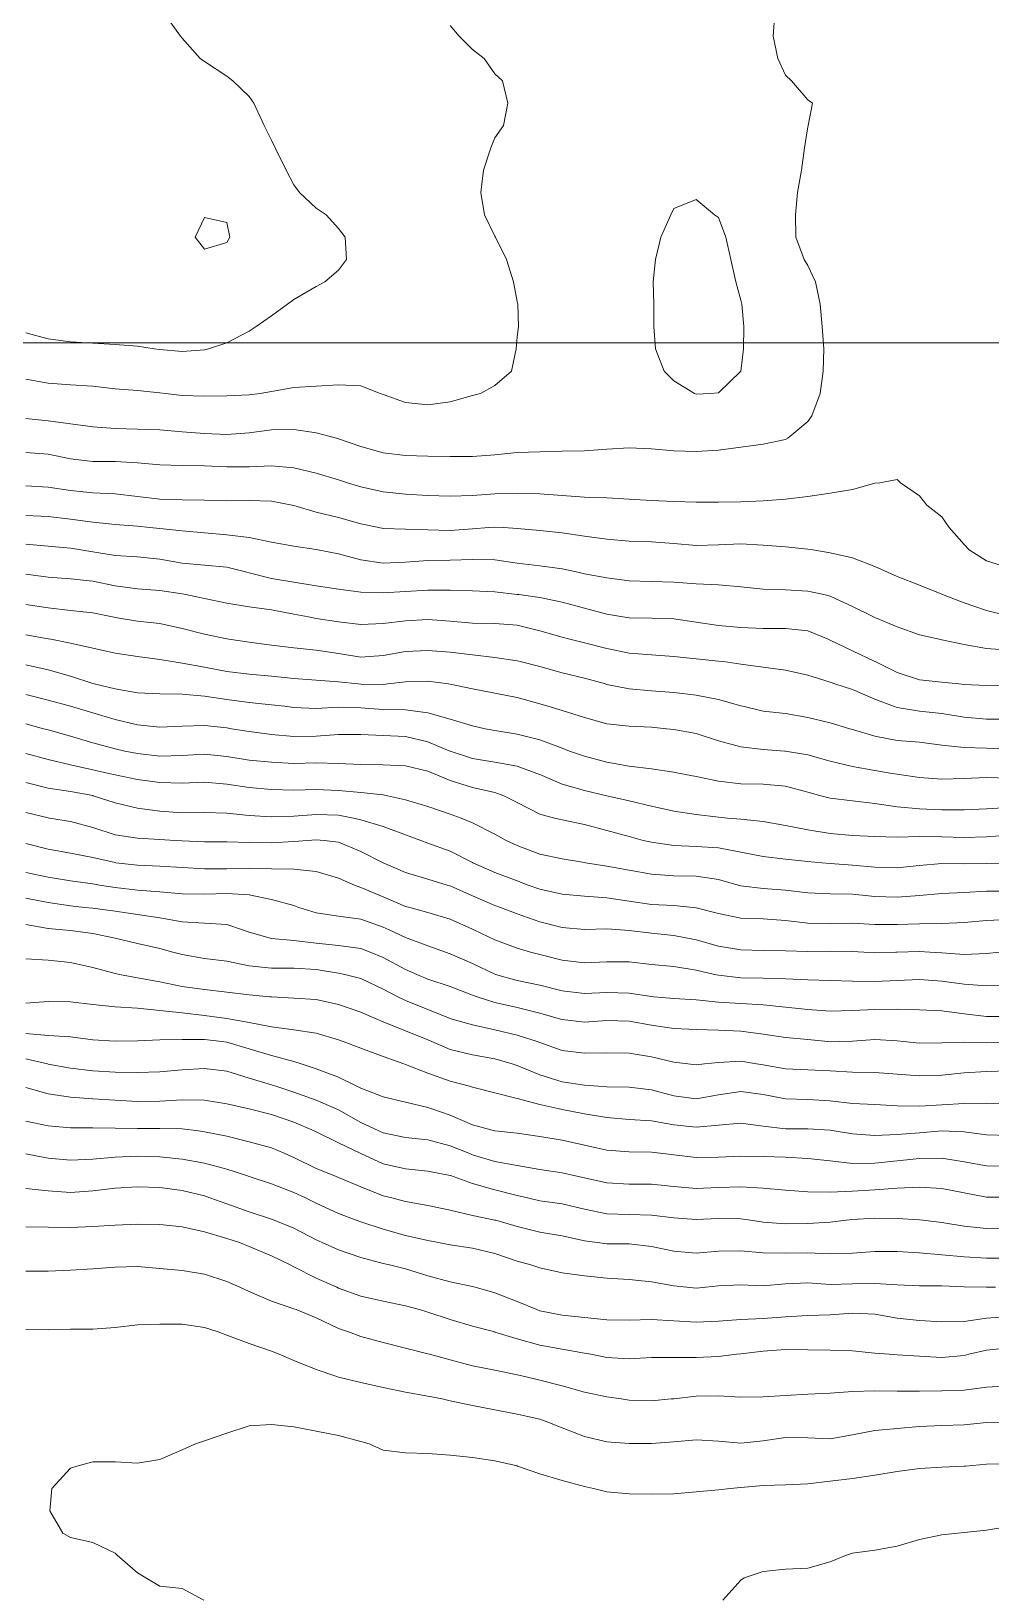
# Model space of a CAD drawing. Header units: centimetres. Extents: x 0 to 642158, y -847 to 649707.
# Drawn here: x 617014.37 to 617035.85, y 620159.41 to 620194.36 of the extents above; entities that cross this region are included whole.
import ezdxf

# ---------------------------------------------------------------- set-up
doc = ezdxf.new("R2010")
doc.units = ezdxf.units.CM
doc.header["$MEASUREMENT"] = 0
doc.layers.add('MEV_grille', color=254, linetype='Continuous', lineweight=9)
doc.layers.add('WAL_topographie 0.5', color=253, linetype='Continuous', lineweight=20)

# ---------------------------------------------------------------- blocks, each defined once
blk = doc.blocks.new('*U114')
at = {"layer": 'MEV_grille', "transparency": 33554687}
blk.add_lwpolyline([(-1338.461, 0), (1338.461, 0)], dxfattribs=at)
blk = doc.blocks.new('*U115')
at = {"layer": 'MEV_grille', "color": 0, "linetype": 'ByBlock', "lineweight": -2, "transparency": 16777216}
blk.add_blockref('*U114', (0, -2200), dxfattribs=at)

msp = doc.modelspace()

# ---------------------------------------------------------------- linework, layer by layer
at = {"layer": 'WAL_topographie 0.5'}
for points in [[(617017.348, 620194.75), (617017.715, 620194.25), (617017.75, 620194.205), (617018.15, 620193.75), (617018.25, 620193.681), (617018.75, 620193.352), (617018.886, 620193.25), (617019.25, 620192.898), (617019.355, 620192.75), (617019.581, 620192.25), (617019.75, 620191.919), (617019.831, 620191.75), (617020.078, 620191.25), (617020.25, 620190.919), (617020.376, 620190.75), (617020.75, 620190.395), (617020.972, 620190.25), (617021.25, 620189.946), (617021.394, 620189.75), (617021.43, 620189.25), (617021.25, 620189.013), (617020.942, 620188.75), (617020.75, 620188.643), (617020.25, 620188.354), (617020.11, 620188.25), (617019.75, 620187.989), (617019.409, 620187.75), (617019.25, 620187.646), (617018.75, 620187.383), (617018.338, 620187.25)], [(617031.012, 620194.75), (617030.973, 620194.25), (617031.08, 620193.75), (617031.25, 620193.377), (617031.383, 620193.25), (617031.75, 620192.819), (617031.856, 620192.75), (617031.761, 620192.25), (617031.75, 620192.221), (617031.675, 620191.75), (617031.609, 620191.25), (617031.522, 620190.75), (617031.476, 620190.25), (617031.479, 620189.75), (617031.669, 620189.25), (617031.75, 620189.114), (617031.92, 620188.75), (617032.027, 620188.25), (617032.073, 620187.75), (617032.112, 620187.25), (617032.096, 620186.75), (617032.024, 620186.25), (617031.843, 620185.75), (617031.75, 620185.621), (617031.305, 620185.25)], [(617023.75, 620194.485), (617023.947, 620194.25), (617024.25, 620193.947), (617024.511, 620193.75), (617024.75, 620193.403), (617024.917, 620193.25), (617025.041, 620192.75), (617024.939, 620192.25), (617024.75, 620191.972), (617024.659, 620191.75), (617024.491, 620191.25), (617024.435, 620190.75), (617024.513, 620190.25), (617024.75, 620189.768), (617024.759, 620189.75), (617025.009, 620189.25), (617025.167, 620188.75), (617025.25, 620188.306), (617025.261, 620188.25), (617025.273, 620187.75), (617025.25, 620187.519), (617025.222, 620187.25), (617025.121, 620186.75), (617024.75, 620186.431), (617024.425, 620186.25)], [(617029.562, 620186.25), (617029.25, 620186.239), (617029.213, 620186.25), (617028.75, 620186.534), (617028.538, 620186.75), (617028.341, 620187.25), (617028.308, 620187.75), (617028.307, 620188.25), (617028.291, 620188.75), (617028.34, 620189.25), (617028.465, 620189.75), (617028.682, 620190.25), (617028.75, 620190.393), (617029.25, 620190.588), (617029.663, 620190.25), (617029.75, 620190.192), (617029.914, 620189.75), (617030.027, 620189.25), (617030.137, 620188.75), (617030.25, 620188.336), (617030.274, 620188.25), (617030.322, 620187.75), (617030.308, 620187.25), (617030.25, 620186.75), (617030.25, 620186.75), (617029.75, 620186.262), (617029.562, 620186.25)], [(617018.816, 620189.75), (617018.75, 620189.627), (617018.25, 620189.48), (617018.042, 620189.75), (617018.25, 620190.185), (617018.75, 620190.076), (617018.816, 620189.75)], [(617018.338, 620187.25), (617018.25, 620187.229), (617017.75, 620187.188), (617017.25, 620187.233), (617017.12, 620187.25), (617016.75, 620187.308), (617016.25, 620187.349), (617015.75, 620187.377), (617015.25, 620187.403), (617014.75, 620187.474), (617014.25, 620187.606)], [(617024.425, 620186.25), (617024.25, 620186.204), (617023.75, 620186.062), (617023.25, 620185.994), (617022.75, 620186.047), (617022.25, 620186.226), (617022.182, 620186.25), (617021.75, 620186.423), (617021.25, 620186.446), (617020.75, 620186.411), (617020.25, 620186.383), (617019.75, 620186.296), (617019.496, 620186.25), (617019.25, 620186.218), (617018.75, 620186.2), (617018.25, 620186.188), (617017.75, 620186.202), (617017.373, 620186.25), (617017.25, 620186.267), (617016.75, 620186.318), (617016.25, 620186.354), (617015.75, 620186.412), (617015.25, 620186.447), (617014.75, 620186.482), (617014.25, 620186.574)], [(617031.305, 620185.25), (617031.25, 620185.222), (617030.75, 620185.115), (617030.25, 620185.046), (617029.75, 620184.979), (617029.25, 620184.952), (617028.75, 620184.965), (617028.25, 620185.012), (617027.75, 620185.037), (617027.25, 620185.003), (617026.75, 620184.971), (617026.25, 620184.959), (617025.75, 620184.947), (617025.25, 620184.927), (617024.75, 620184.879), (617024.25, 620184.842), (617023.75, 620184.838), (617023.25, 620184.845), (617022.75, 620184.865), (617022.25, 620184.923), (617021.75, 620185.061), (617021.25, 620185.236), (617021.202, 620185.25), (617020.75, 620185.372), (617020.25, 620185.447), (617019.75, 620185.438), (617019.25, 620185.372), (617018.75, 620185.336), (617018.25, 620185.357), (617017.75, 620185.396), (617017.25, 620185.435), (617016.75, 620185.453), (617016.25, 620185.467), (617015.75, 620185.501), (617015.25, 620185.573), (617014.75, 620185.641), (617014.25, 620185.691)], [(617036.25, 620182.349), (617035.75, 620182.504), (617035.363, 620182.75), (617035.25, 620182.873), (617034.916, 620183.25), (617034.75, 620183.494), (617034.411, 620183.75), (617034.25, 620183.957), (617033.823, 620184.25), (617033.75, 620184.325), (617033.361, 620184.25), (617033.25, 620184.241), (617032.75, 620184.101), (617032.25, 620184.017), (617031.75, 620183.946), (617031.25, 620183.885), (617030.75, 620183.846), (617030.25, 620183.829), (617029.75, 620183.821), (617029.25, 620183.82), (617028.75, 620183.835), (617028.25, 620183.859), (617027.75, 620183.889), (617027.25, 620183.917), (617026.75, 620183.934), (617026.25, 620183.968), (617025.75, 620184.003), (617025.25, 620184.013), (617024.75, 620184.002), (617024.25, 620183.968), (617023.75, 620183.952), (617023.25, 620183.971), (617022.75, 620183.995), (617022.25, 620184.048), (617021.75, 620184.161), (617021.449, 620184.25), (617021.25, 620184.315), (617020.75, 620184.468), (617020.25, 620184.588), (617019.75, 620184.634), (617019.25, 620184.612), (617018.75, 620184.61), (617018.25, 620184.634), (617017.75, 620184.64), (617017.25, 620184.654), (617016.75, 620184.698), (617016.25, 620184.729), (617015.75, 620184.726), (617015.557, 620184.75), (617015.25, 620184.791), (617014.75, 620184.89), (617014.25, 620184.932)], [(617036.25, 620181.264), (617035.75, 620181.392), (617035.25, 620181.567), (617034.766, 620181.75), (617034.75, 620181.758), (617034.25, 620181.96), (617033.75, 620182.152), (617033.531, 620182.25), (617033.25, 620182.382), (617032.75, 620182.57), (617032.25, 620182.688), (617031.863, 620182.75), (617031.75, 620182.77), (617031.25, 620182.821), (617030.75, 620182.86), (617030.25, 620182.883), (617029.75, 620182.866), (617029.25, 620182.85), (617028.75, 620182.891), (617028.25, 620182.933), (617027.75, 620182.949), (617027.25, 620182.988), (617026.75, 620183.056), (617026.25, 620183.133), (617025.75, 620183.183), (617025.25, 620183.23), (617024.947, 620183.25), (617024.75, 620183.262), (617024.615, 620183.25), (617024.25, 620183.22), (617023.75, 620183.182), (617023.25, 620183.199), (617022.75, 620183.211), (617022.25, 620183.229), (617022.148, 620183.25), (617021.75, 620183.335), (617021.25, 620183.475), (617020.75, 620183.598), (617020.25, 620183.741), (617020.21, 620183.75), (617019.75, 620183.841), (617019.25, 620183.854), (617018.75, 620183.848), (617018.25, 620183.865), (617017.75, 620183.872), (617017.25, 620183.889), (617016.75, 620183.948), (617016.25, 620184.008), (617015.75, 620184.024), (617015.25, 620184.076), (617014.75, 620184.153), (617014.25, 620184.183)], [(617036.25, 620180.509), (617035.75, 620180.541), (617035.25, 620180.63), (617034.75, 620180.736), (617034.687, 620180.75), (617034.25, 620180.852), (617033.75, 620181.031), (617033.25, 620181.236), (617033.22, 620181.25), (617032.75, 620181.487), (617032.25, 620181.716), (617032.107, 620181.75), (617031.75, 620181.826), (617031.25, 620181.855), (617030.75, 620181.87), (617030.25, 620181.921), (617029.75, 620181.965), (617029.25, 620181.988), (617028.75, 620182.025), (617028.25, 620182.041), (617027.75, 620182.06), (617027.25, 620182.126), (617026.75, 620182.218), (617026.601, 620182.25), (617026.25, 620182.328), (617025.75, 620182.393), (617025.25, 620182.451), (617024.75, 620182.526), (617024.25, 620182.537), (617023.75, 620182.518), (617023.25, 620182.513), (617022.75, 620182.477), (617022.25, 620182.452), (617021.75, 620182.529), (617021.25, 620182.663), (617020.788, 620182.75), (617020.75, 620182.757), (617020.25, 620182.831), (617019.75, 620182.927), (617019.25, 620183.027), (617018.75, 620183.09), (617018.25, 620183.131), (617017.75, 620183.174), (617017.25, 620183.227), (617017.029, 620183.25), (617016.75, 620183.278), (617016.25, 620183.32), (617015.75, 620183.372), (617015.25, 620183.44), (617014.75, 620183.499), (617014.25, 620183.52)], [(617036.25, 620179.725), (617035.75, 620179.714), (617035.25, 620179.739), (617035.128, 620179.75), (617034.75, 620179.791), (617034.25, 620179.846), (617033.75, 620180.008), (617033.261, 620180.25), (617033.25, 620180.256), (617032.75, 620180.494), (617032.25, 620180.733), (617032.209, 620180.75), (617031.75, 620180.936), (617031.25, 620180.993), (617030.75, 620180.989), (617030.25, 620181.012), (617029.75, 620181.062), (617029.25, 620181.13), (617028.75, 620181.208), (617028.25, 620181.226), (617027.75, 620181.227), (617027.611, 620181.25), (617027.25, 620181.31), (617026.75, 620181.447), (617026.25, 620181.58), (617025.75, 620181.684), (617025.282, 620181.75), (617025.25, 620181.754), (617024.75, 620181.809), (617024.25, 620181.836), (617023.75, 620181.851), (617023.25, 620181.849), (617022.75, 620181.818), (617022.25, 620181.793), (617021.75, 620181.806), (617021.25, 620181.87), (617020.75, 620181.946), (617020.25, 620182.025), (617019.75, 620182.114), (617019.25, 620182.237), (617019.199, 620182.25), (617018.75, 620182.363), (617018.25, 620182.407), (617017.75, 620182.45), (617017.25, 620182.544), (617016.75, 620182.597), (617016.25, 620182.627), (617015.75, 620182.709), (617015.481, 620182.75), (617015.25, 620182.786), (617014.75, 620182.834), (617014.25, 620182.876)], [(617036.25, 620178.965), (617035.75, 620178.962), (617035.25, 620179.005), (617034.75, 620179.086), (617034.25, 620179.139), (617033.75, 620179.223), (617033.67, 620179.25), (617033.25, 620179.412), (617032.75, 620179.624), (617032.357, 620179.75), (617032.25, 620179.787), (617031.75, 620179.944), (617031.25, 620180.061), (617030.75, 620180.125), (617030.25, 620180.196), (617029.861, 620180.25), (617029.75, 620180.264), (617029.25, 620180.316), (617028.75, 620180.368), (617028.25, 620180.403), (617027.75, 620180.443), (617027.25, 620180.543), (617026.75, 620180.673), (617026.427, 620180.75), (617026.25, 620180.795), (617025.75, 620180.941), (617025.25, 620181.066), (617024.75, 620181.105), (617024.25, 620181.114), (617023.75, 620181.158), (617023.25, 620181.19), (617022.75, 620181.164), (617022.25, 620181.102), (617021.75, 620181.078), (617021.25, 620181.14), (617020.75, 620181.219), (617020.578, 620181.25), (617020.25, 620181.309), (617019.75, 620181.406), (617019.25, 620181.474), (617018.75, 620181.556), (617018.25, 620181.663), (617017.831, 620181.75), (617017.75, 620181.764), (617017.25, 620181.841), (617016.75, 620181.878), (617016.25, 620181.945), (617015.75, 620182.05), (617015.25, 620182.106), (617014.75, 620182.137), (617014.25, 620182.211)], [(617036.25, 620178.294), (617035.75, 620178.315), (617035.25, 620178.328), (617034.75, 620178.381), (617034.25, 620178.445), (617033.75, 620178.488), (617033.25, 620178.581), (617032.75, 620178.734), (617032.692, 620178.75), (617032.25, 620178.881), (617031.75, 620179.001), (617031.25, 620179.088), (617030.75, 620179.144), (617030.295, 620179.25), (617030.25, 620179.261), (617029.75, 620179.406), (617029.25, 620179.5), (617028.75, 620179.563), (617028.25, 620179.6), (617027.75, 620179.638), (617027.25, 620179.742), (617027.223, 620179.75), (617026.75, 620179.881), (617026.25, 620180.002), (617025.75, 620180.14), (617025.311, 620180.25), (617025.25, 620180.265), (617024.75, 620180.344), (617024.25, 620180.403), (617023.75, 620180.459), (617023.25, 620180.5), (617022.75, 620180.477), (617022.25, 620180.385), (617021.75, 620180.351), (617021.25, 620180.429), (617020.75, 620180.507), (617020.25, 620180.558), (617019.75, 620180.622), (617019.25, 620180.683), (617018.796, 620180.75), (617018.75, 620180.757), (617018.25, 620180.863), (617017.75, 620180.995), (617017.25, 620181.102), (617016.75, 620181.154), (617016.25, 620181.237), (617016.192, 620181.25), (617015.75, 620181.342), (617015.25, 620181.397), (617014.75, 620181.451), (617014.25, 620181.528)], [(617036.25, 620177.645), (617035.75, 620177.659), (617035.25, 620177.634), (617034.75, 620177.622), (617034.25, 620177.661), (617033.75, 620177.731), (617033.636, 620177.75), (617033.25, 620177.813), (617032.75, 620177.905), (617032.25, 620178.025), (617031.75, 620178.164), (617031.25, 620178.249), (617031.237, 620178.25), (617030.75, 620178.287), (617030.25, 620178.345), (617029.75, 620178.48), (617029.25, 620178.639), (617028.75, 620178.734), (617028.587, 620178.75), (617028.25, 620178.78), (617027.75, 620178.807), (617027.25, 620178.861), (617026.75, 620178.999), (617026.25, 620179.155), (617025.933, 620179.25), (617025.75, 620179.305), (617025.25, 620179.449), (617024.75, 620179.545), (617024.25, 620179.639), (617023.75, 620179.744), (617023.713, 620179.75), (617023.25, 620179.814), (617022.75, 620179.8), (617022.351, 620179.75), (617022.25, 620179.739), (617021.75, 620179.744), (617021.686, 620179.75), (617021.25, 620179.796), (617020.75, 620179.838), (617020.25, 620179.875), (617019.75, 620179.922), (617019.25, 620179.966), (617018.75, 620180.032), (617018.25, 620180.126), (617017.75, 620180.217), (617017.529, 620180.25), (617017.25, 620180.299), (617016.75, 620180.365), (617016.25, 620180.44), (617015.75, 620180.55), (617015.25, 620180.661), (617014.811, 620180.75), (617014.75, 620180.761), (617014.25, 620180.852)], [(617036.25, 620176.988), (617035.75, 620176.959), (617035.25, 620176.932), (617034.75, 620176.937), (617034.25, 620176.958), (617033.75, 620177), (617033.25, 620177.072), (617032.75, 620177.134), (617032.25, 620177.198), (617032.042, 620177.25), (617031.75, 620177.327), (617031.25, 620177.46), (617030.75, 620177.51), (617030.25, 620177.519), (617029.75, 620177.574), (617029.25, 620177.681), (617028.894, 620177.75), (617028.75, 620177.78), (617028.25, 620177.851), (617027.75, 620177.911), (617027.25, 620178.003), (617026.75, 620178.134), (617026.418, 620178.25), (617026.25, 620178.311), (617025.75, 620178.502), (617025.25, 620178.63), (617024.75, 620178.708), (617024.529, 620178.75), (617024.25, 620178.811), (617023.75, 620178.959), (617023.25, 620179.108), (617022.75, 620179.17), (617022.25, 620179.178), (617021.75, 620179.217), (617021.25, 620179.233), (617020.75, 620179.204), (617020.25, 620179.225), (617020.039, 620179.25), (617019.75, 620179.283), (617019.25, 620179.333), (617018.75, 620179.401), (617018.25, 620179.477), (617017.75, 620179.524), (617017.25, 620179.529), (617016.75, 620179.555), (617016.25, 620179.64), (617015.78, 620179.75), (617015.75, 620179.758), (617015.25, 620179.924), (617014.75, 620180.07), (617014.25, 620180.176)], [(617036.25, 620176.364), (617035.75, 620176.327), (617035.25, 620176.312), (617034.75, 620176.33), (617034.25, 620176.335), (617033.75, 620176.323), (617033.25, 620176.334), (617032.75, 620176.359), (617032.25, 620176.404), (617031.75, 620176.486), (617031.25, 620176.586), (617030.75, 620176.671), (617030.25, 620176.722), (617029.952, 620176.75), (617029.75, 620176.77), (617029.25, 620176.827), (617028.75, 620176.902), (617028.25, 620177.014), (617027.75, 620177.133), (617027.25, 620177.25), (617027.25, 620177.25), (617026.75, 620177.368), (617026.25, 620177.505), (617025.75, 620177.723), (617025.69, 620177.75), (617025.25, 620177.913), (617024.75, 620178.003), (617024.25, 620178.083), (617023.75, 620178.245), (617023.739, 620178.25), (617023.25, 620178.457), (617022.75, 620178.575), (617022.25, 620178.6), (617021.75, 620178.618), (617021.25, 620178.621), (617020.75, 620178.583), (617020.25, 620178.572), (617019.75, 620178.618), (617019.25, 620178.684), (617018.856, 620178.75), (617018.75, 620178.768), (617018.25, 620178.819), (617017.75, 620178.803), (617017.25, 620178.78), (617016.75, 620178.834), (617016.25, 620178.954), (617015.75, 620179.101), (617015.25, 620179.25), (617015.25, 620179.25), (617014.75, 620179.389), (617014.25, 620179.512)], [(617036.25, 620175.737), (617035.75, 620175.73), (617035.25, 620175.728), (617034.75, 620175.731), (617034.25, 620175.686), (617033.75, 620175.635), (617033.25, 620175.65), (617032.75, 620175.694), (617032.25, 620175.733), (617032.068, 620175.75), (617031.75, 620175.78), (617031.25, 620175.828), (617030.75, 620175.89), (617030.25, 620175.987), (617029.75, 620176.082), (617029.25, 620176.115), (617028.75, 620176.133), (617028.25, 620176.208), (617028.067, 620176.25), (617027.75, 620176.334), (617027.25, 620176.47), (617026.75, 620176.603), (617026.25, 620176.707), (617026.083, 620176.75), (617025.75, 620176.84), (617025.25, 620177.099), (617024.945, 620177.25), (617024.75, 620177.321), (617024.25, 620177.436), (617023.75, 620177.593), (617023.371, 620177.75), (617023.25, 620177.799), (617022.75, 620177.916), (617022.25, 620177.944), (617021.75, 620177.945), (617021.25, 620177.972), (617020.75, 620177.983), (617020.25, 620177.969), (617019.75, 620177.997), (617019.25, 620178.048), (617018.75, 620178.131), (617018.25, 620178.181), (617017.75, 620178.146), (617017.25, 620178.135), (617016.75, 620178.195), (617016.465, 620178.25), (617016.25, 620178.297), (617015.75, 620178.435), (617015.25, 620178.583), (617014.75, 620178.721), (617014.647, 620178.75), (617014.25, 620178.86)], [(617036.25, 620175.116), (617035.75, 620175.112), (617035.25, 620175.087), (617034.75, 620175.061), (617034.25, 620175.018), (617033.75, 620174.98), (617033.25, 620174.996), (617032.75, 620175.046), (617032.25, 620175.057), (617031.75, 620175.074), (617031.25, 620175.135), (617030.75, 620175.174), (617030.25, 620175.235), (617030.195, 620175.25), (617029.75, 620175.376), (617029.25, 620175.452), (617028.75, 620175.458), (617028.25, 620175.494), (617027.75, 620175.58), (617027.25, 620175.671), (617026.777, 620175.75), (617026.75, 620175.755), (617026.25, 620175.835), (617025.75, 620175.943), (617025.25, 620176.139), (617025, 620176.25), (617024.75, 620176.386), (617024.25, 620176.644), (617023.993, 620176.75), (617023.75, 620176.835), (617023.25, 620177.005), (617022.75, 620177.157), (617022.347, 620177.25), (617022.25, 620177.269), (617021.75, 620177.319), (617021.25, 620177.366), (617020.75, 620177.388), (617020.25, 620177.371), (617019.75, 620177.391), (617019.25, 620177.433), (617018.75, 620177.508), (617018.25, 620177.552), (617017.75, 620177.53), (617017.25, 620177.546), (617016.75, 620177.613), (617016.25, 620177.716), (617016.106, 620177.75), (617015.75, 620177.831), (617015.25, 620177.944), (617014.75, 620178.06), (617014.25, 620178.193)], [(617036.25, 620174.479), (617035.75, 620174.458), (617035.25, 620174.413), (617034.75, 620174.391), (617034.25, 620174.386), (617033.75, 620174.367), (617033.25, 620174.369), (617032.75, 620174.398), (617032.25, 620174.393), (617031.75, 620174.396), (617031.25, 620174.456), (617030.75, 620174.493), (617030.25, 620174.511), (617029.75, 620174.614), (617029.25, 620174.744), (617029.187, 620174.75), (617028.75, 620174.791), (617028.25, 620174.819), (617027.75, 620174.889), (617027.25, 620174.963), (617026.75, 620175.003), (617026.25, 620175.046), (617025.75, 620175.156), (617025.496, 620175.25), (617025.25, 620175.344), (617024.75, 620175.534), (617024.254, 620175.75), (617024.25, 620175.752), (617023.75, 620176.006), (617023.25, 620176.19), (617023.091, 620176.25), (617022.75, 620176.377), (617022.25, 620176.561), (617021.75, 620176.712), (617021.585, 620176.75), (617021.25, 620176.812), (617020.75, 620176.829), (617020.25, 620176.79), (617019.75, 620176.777), (617019.25, 620176.806), (617018.75, 620176.859), (617018.25, 620176.871), (617017.75, 620176.863), (617017.25, 620176.905), (617016.75, 620176.97), (617016.25, 620177.089), (617015.756, 620177.25), (617015.75, 620177.251), (617015.25, 620177.341), (617014.75, 620177.419), (617014.25, 620177.544)], [(617036.044, 620173.75), (617035.75, 620173.717), (617035.25, 620173.696), (617034.75, 620173.731), (617034.483, 620173.75), (617034.25, 620173.766), (617033.75, 620173.751), (617033.721, 620173.75), (617033.25, 620173.737), (617033.008, 620173.75), (617032.75, 620173.764), (617032.25, 620173.769), (617031.75, 620173.763), (617031.25, 620173.778), (617030.75, 620173.788), (617030.25, 620173.799), (617029.75, 620173.88), (617029.25, 620174.025), (617028.75, 620174.125), (617028.25, 620174.174), (617027.75, 620174.237), (617027.562, 620174.25), (617027.25, 620174.272), (617026.75, 620174.257), (617026.25, 620174.301), (617025.75, 620174.431), (617025.25, 620174.607), (617024.871, 620174.75), (617024.75, 620174.794), (617024.25, 620175.009), (617023.75, 620175.231), (617023.682, 620175.25), (617023.25, 620175.38), (617022.75, 620175.533), (617022.25, 620175.747), (617022.244, 620175.75), (617021.75, 620176.003), (617021.25, 620176.214), (617020.93, 620176.25), (617020.75, 620176.266), (617020.554, 620176.25), (617020.25, 620176.225), (617019.75, 620176.194), (617019.25, 620176.205), (617018.75, 620176.218), (617018.25, 620176.218), (617017.75, 620176.24), (617017.587, 620176.25), (617017.25, 620176.273), (617016.75, 620176.297), (617016.25, 620176.373), (617015.75, 620176.541), (617015.25, 620176.674), (617014.784, 620176.75), (617014.75, 620176.755), (617014.25, 620176.872)], [(617036.25, 620173.01), (617035.75, 620172.994), (617035.25, 620173.035), (617034.75, 620173.101), (617034.25, 620173.138), (617033.75, 620173.116), (617033.25, 620173.092), (617032.75, 620173.103), (617032.25, 620173.113), (617031.75, 620173.127), (617031.25, 620173.153), (617030.75, 620173.167), (617030.25, 620173.177), (617029.75, 620173.232), (617029.663, 620173.25), (617029.25, 620173.346), (617028.75, 620173.427), (617028.25, 620173.472), (617027.75, 620173.532), (617027.25, 620173.533), (617026.75, 620173.509), (617026.25, 620173.571), (617025.75, 620173.694), (617025.543, 620173.75), (617025.25, 620173.835), (617024.75, 620174.026), (617024.28, 620174.25), (617024.25, 620174.264), (617023.75, 620174.489), (617023.25, 620174.639), (617022.841, 620174.75), (617022.75, 620174.774), (617022.25, 620174.986), (617021.75, 620175.199), (617021.609, 620175.25), (617021.25, 620175.408), (617020.75, 620175.557), (617020.25, 620175.608), (617019.75, 620175.616), (617019.25, 620175.623), (617018.75, 620175.617), (617018.25, 620175.614), (617017.75, 620175.644), (617017.25, 620175.674), (617016.75, 620175.696), (617016.263, 620175.75), (617016.25, 620175.752), (617015.75, 620175.865), (617015.25, 620175.967), (617014.75, 620176.051), (617014.25, 620176.178)], [(617036.25, 620172.309), (617035.75, 620172.311), (617035.25, 620172.372), (617034.75, 620172.436), (617034.25, 620172.462), (617033.75, 620172.471), (617033.25, 620172.468), (617032.75, 620172.444), (617032.25, 620172.43), (617031.75, 620172.463), (617031.25, 620172.517), (617030.75, 620172.571), (617030.25, 620172.599), (617029.75, 620172.631), (617029.25, 620172.684), (617028.75, 620172.711), (617028.306, 620172.75), (617028.25, 620172.755), (617027.75, 620172.832), (617027.25, 620172.844), (617026.75, 620172.826), (617026.25, 620172.884), (617025.75, 620173.007), (617025.25, 620173.118), (617024.765, 620173.25), (617024.75, 620173.255), (617024.25, 620173.496), (617023.75, 620173.713), (617023.642, 620173.75), (617023.25, 620173.888), (617022.75, 620174.075), (617022.382, 620174.25), (617022.25, 620174.308), (617021.75, 620174.485), (617021.25, 620174.552), (617020.75, 620174.632), (617020.36, 620174.75), (617020.25, 620174.79), (617019.75, 620174.929), (617019.25, 620175.03), (617018.75, 620175.065), (617018.25, 620175.045), (617017.75, 620175.053), (617017.25, 620175.096), (617016.75, 620175.138), (617016.25, 620175.197), (617015.901, 620175.25), (617015.75, 620175.275), (617015.25, 620175.347), (617014.75, 620175.424), (617014.25, 620175.534)], [(617036.25, 620171.744), (617035.75, 620171.723), (617035.25, 620171.735), (617034.75, 620171.722), (617034.25, 620171.714), (617033.889, 620171.75), (617033.75, 620171.764), (617033.25, 620171.793), (617032.75, 620171.757), (617032.464, 620171.75), (617032.25, 620171.745), (617032.201, 620171.75), (617031.75, 620171.795), (617031.25, 620171.842), (617030.75, 620171.911), (617030.25, 620171.978), (617029.75, 620172.005), (617029.25, 620172.021), (617028.75, 620172.042), (617028.25, 620172.116), (617027.75, 620172.202), (617027.25, 620172.217), (617026.75, 620172.185), (617026.25, 620172.24), (617026.219, 620172.25), (617025.75, 620172.386), (617025.25, 620172.507), (617024.75, 620172.623), (617024.352, 620172.75), (617024.25, 620172.787), (617023.75, 620172.98), (617023.25, 620173.148), (617023.004, 620173.25), (617022.75, 620173.359), (617022.25, 620173.633), (617021.958, 620173.75), (617021.75, 620173.829), (617021.25, 620173.898), (617020.75, 620173.951), (617020.25, 620174.009), (617019.75, 620174.058), (617019.25, 620174.198), (617019.099, 620174.25), (617018.75, 620174.371), (617018.25, 620174.398), (617017.75, 620174.431), (617017.25, 620174.514), (617016.75, 620174.59), (617016.25, 620174.664), (617015.75, 620174.73), (617015.564, 620174.75), (617015.25, 620174.784), (617014.75, 620174.857), (617014.25, 620174.957)], [(617036.25, 620171.091), (617035.75, 620171.079), (617035.25, 620171.049), (617034.75, 620170.997), (617034.25, 620170.98), (617033.75, 620171.017), (617033.25, 620171.057), (617032.75, 620171.067), (617032.25, 620171.092), (617031.75, 620171.116), (617031.25, 620171.141), (617030.75, 620171.228), (617030.603, 620171.25), (617030.25, 620171.306), (617029.75, 620171.282), (617029.441, 620171.25), (617029.25, 620171.228), (617029.066, 620171.25), (617028.75, 620171.286), (617028.25, 620171.41), (617027.75, 620171.489), (617027.25, 620171.498), (617026.75, 620171.486), (617026.25, 620171.545), (617025.75, 620171.728), (617025.692, 620171.75), (617025.25, 620171.89), (617024.75, 620172.011), (617024.25, 620172.119), (617023.791, 620172.25), (617023.75, 620172.263), (617023.25, 620172.464), (617022.75, 620172.665), (617022.577, 620172.75), (617022.25, 620172.924), (617021.75, 620173.156), (617021.393, 620173.25), (617021.25, 620173.282), (617020.75, 620173.36), (617020.25, 620173.394), (617019.75, 620173.392), (617019.25, 620173.446), (617018.75, 620173.546), (617018.25, 620173.607), (617017.75, 620173.693), (617017.543, 620173.75), (617017.25, 620173.829), (617016.75, 620173.944), (617016.25, 620174.064), (617015.75, 620174.17), (617015.25, 620174.231), (617015.078, 620174.25), (617014.75, 620174.282), (617014.25, 620174.365)], [(617036.25, 620170.351), (617035.75, 620170.367), (617035.25, 620170.362), (617034.75, 620170.33), (617034.25, 620170.299), (617033.75, 620170.313), (617033.25, 620170.338), (617032.75, 620170.36), (617032.25, 620170.423), (617031.75, 620170.449), (617031.25, 620170.465), (617030.75, 620170.563), (617030.25, 620170.628), (617029.75, 620170.555), (617029.25, 620170.465), (617028.75, 620170.531), (617028.25, 620170.671), (617027.75, 620170.727), (617027.25, 620170.739), (617027.064, 620170.75), (617026.75, 620170.769), (617026.25, 620170.844), (617025.75, 620171.003), (617025.25, 620171.212), (617025.133, 620171.25), (617024.75, 620171.363), (617024.25, 620171.45), (617023.75, 620171.572), (617023.34, 620171.75), (617023.25, 620171.789), (617022.75, 620171.99), (617022.25, 620172.192), (617022.106, 620172.25), (617021.75, 620172.403), (617021.25, 620172.577), (617020.75, 620172.687), (617020.25, 620172.72), (617019.75, 620172.746), (617019.708, 620172.75), (617019.25, 620172.795), (617018.75, 620172.856), (617018.25, 620172.91), (617017.75, 620172.984), (617017.25, 620173.086), (617016.75, 620173.176), (617016.344, 620173.25), (617016.25, 620173.271), (617015.75, 620173.406), (617015.25, 620173.518), (617014.75, 620173.572), (617014.25, 620173.599)], [(617036.25, 620169.648), (617035.75, 620169.664), (617035.25, 620169.725), (617034.75, 620169.749), (617034.25, 620169.709), (617033.75, 620169.667), (617033.25, 620169.649), (617032.75, 620169.683), (617032.341, 620169.75), (617032.25, 620169.765), (617031.75, 620169.796), (617031.25, 620169.797), (617030.75, 620169.858), (617030.25, 620169.919), (617029.75, 620169.88), (617029.25, 620169.834), (617028.75, 620169.885), (617028.25, 620169.974), (617027.75, 620170.007), (617027.25, 620170.05), (617026.75, 620170.134), (617026.25, 620170.229), (617026.156, 620170.25), (617025.75, 620170.338), (617025.25, 620170.473), (617024.75, 620170.603), (617024.25, 620170.729), (617024.183, 620170.75), (617023.75, 620170.863), (617023.25, 620171.039), (617022.75, 620171.236), (617022.712, 620171.25), (617022.25, 620171.416), (617021.75, 620171.6), (617021.353, 620171.75), (617021.25, 620171.786), (617020.75, 620171.936), (617020.25, 620172.011), (617019.75, 620172.08), (617019.25, 620172.175), (617018.833, 620172.25), (617018.75, 620172.265), (617018.25, 620172.334), (617017.75, 620172.389), (617017.25, 620172.447), (617016.75, 620172.492), (617016.25, 620172.528), (617015.75, 620172.58), (617015.25, 620172.637), (617014.75, 620172.645), (617014.25, 620172.606)], [(617036.25, 620168.961), (617035.75, 620168.966), (617035.25, 620169.06), (617034.75, 620169.141), (617034.25, 620169.129), (617033.75, 620169.076), (617033.25, 620169.025), (617032.75, 620169.023), (617032.25, 620169.077), (617031.75, 620169.134), (617031.25, 620169.161), (617030.75, 620169.177), (617030.25, 620169.184), (617029.75, 620169.165), (617029.25, 620169.154), (617028.75, 620169.212), (617028.45, 620169.25), (617028.25, 620169.275), (617027.75, 620169.282), (617027.25, 620169.315), (617026.75, 620169.429), (617026.25, 620169.54), (617025.75, 620169.627), (617025.25, 620169.699), (617024.75, 620169.747), (617024.739, 620169.75), (617024.25, 620169.883), (617023.75, 620170.098), (617023.318, 620170.25), (617023.25, 620170.274), (617022.75, 620170.393), (617022.25, 620170.511), (617021.75, 620170.707), (617021.662, 620170.75), (617021.25, 620170.949), (617020.75, 620171.141), (617020.41, 620171.25), (617020.25, 620171.3), (617019.75, 620171.44), (617019.25, 620171.589), (617018.75, 620171.736), (617018.64, 620171.75), (617018.25, 620171.793), (617017.75, 620171.794), (617017.25, 620171.784), (617016.75, 620171.768), (617016.25, 620171.759), (617015.75, 620171.789), (617015.25, 620171.851), (617014.75, 620171.884), (617014.25, 620171.929)], [(617036.25, 620168.266), (617035.75, 620168.27), (617035.25, 620168.361), (617034.75, 620168.459), (617034.25, 620168.487), (617033.75, 620168.469), (617033.25, 620168.428), (617032.75, 620168.398), (617032.25, 620168.38), (617031.75, 620168.388), (617031.25, 620168.426), (617030.75, 620168.464), (617030.25, 620168.497), (617029.75, 620168.482), (617029.25, 620168.457), (617028.75, 620168.502), (617028.25, 620168.555), (617027.75, 620168.56), (617027.25, 620168.588), (617026.75, 620168.697), (617026.512, 620168.75), (617026.25, 620168.81), (617025.75, 620168.887), (617025.25, 620168.978), (617024.75, 620169.068), (617024.25, 620169.216), (617024.163, 620169.25), (617023.75, 620169.413), (617023.25, 620169.549), (617022.75, 620169.605), (617022.25, 620169.705), (617022.152, 620169.75), (617021.75, 620169.94), (617021.25, 620170.217), (617021.179, 620170.25), (617020.75, 620170.435), (617020.25, 620170.614), (617019.844, 620170.75), (617019.75, 620170.782), (617019.25, 620170.93), (617018.75, 620171.084), (617018.25, 620171.148), (617017.75, 620171.117), (617017.25, 620171.07), (617016.75, 620171.055), (617016.25, 620171.067), (617015.75, 620171.091), (617015.25, 620171.154), (617014.75, 620171.246), (617014.734, 620171.25), (617014.25, 620171.359)], [(617036.25, 620167.574), (617035.75, 620167.566), (617035.25, 620167.615), (617034.75, 620167.699), (617034.327, 620167.75), (617034.25, 620167.759), (617033.75, 620167.789), (617033.25, 620167.796), (617032.75, 620167.765), (617032.612, 620167.75), (617032.25, 620167.706), (617031.75, 620167.679), (617031.25, 620167.671), (617030.75, 620167.708), (617030.468, 620167.75), (617030.25, 620167.784), (617029.75, 620167.79), (617029.25, 620167.763), (617028.75, 620167.801), (617028.25, 620167.864), (617027.75, 620167.882), (617027.25, 620167.894), (617026.75, 620167.997), (617026.25, 620168.114), (617025.75, 620168.186), (617025.48, 620168.25), (617025.25, 620168.303), (617024.75, 620168.429), (617024.25, 620168.569), (617023.752, 620168.75), (617023.75, 620168.751), (617023.25, 620168.849), (617022.75, 620168.897), (617022.25, 620169.011), (617021.75, 620169.243), (617021.734, 620169.25), (617021.25, 620169.484), (617020.75, 620169.728), (617020.706, 620169.75), (617020.25, 620169.941), (617019.75, 620170.117), (617019.25, 620170.241), (617019.209, 620170.25), (617018.75, 620170.353), (617018.25, 620170.436), (617017.75, 620170.446), (617017.25, 620170.414), (617016.75, 620170.407), (617016.25, 620170.44), (617015.75, 620170.468), (617015.25, 620170.501), (617014.75, 620170.577), (617014.25, 620170.722)], [(617036.25, 620166.899), (617035.75, 620166.898), (617035.25, 620166.929), (617034.75, 620166.978), (617034.25, 620167.021), (617033.75, 620167.049), (617033.25, 620167.047), (617032.75, 620167.011), (617032.25, 620167), (617031.75, 620167.024), (617031.25, 620167.016), (617030.75, 620167.019), (617030.25, 620167.066), (617029.75, 620167.056), (617029.25, 620167.012), (617028.75, 620167.055), (617028.25, 620167.159), (617027.75, 620167.221), (617027.25, 620167.223), (617027.047, 620167.25), (617026.75, 620167.289), (617026.25, 620167.403), (617025.75, 620167.484), (617025.25, 620167.61), (617024.766, 620167.75), (617024.75, 620167.754), (617024.25, 620167.859), (617023.75, 620167.972), (617023.25, 620168.082), (617022.75, 620168.169), (617022.438, 620168.25), (617022.25, 620168.296), (617021.75, 620168.498), (617021.25, 620168.709), (617021.147, 620168.75), (617020.75, 620168.908), (617020.25, 620169.157), (617020.034, 620169.25), (617019.75, 620169.368), (617019.25, 620169.506), (617018.75, 620169.629), (617018.25, 620169.732), (617018.113, 620169.75), (617017.75, 620169.793), (617017.25, 620169.804), (617016.75, 620169.8), (617016.25, 620169.811), (617015.75, 620169.818), (617015.25, 620169.819), (617014.75, 620169.86), (617014.25, 620169.97)], [(617035.95, 620166.25), (617035.75, 620166.253), (617035.25, 620166.259), (617034.75, 620166.279), (617034.25, 620166.283), (617033.75, 620166.302), (617033.25, 620166.336), (617032.75, 620166.326), (617032.25, 620166.314), (617031.75, 620166.347), (617031.25, 620166.327), (617030.75, 620166.282), (617030.25, 620166.301), (617029.75, 620166.279), (617029.466, 620166.25), (617029.25, 620166.229), (617029.042, 620166.25), (617028.75, 620166.28), (617028.25, 620166.373), (617027.75, 620166.425), (617027.25, 620166.457), (617026.75, 620166.503), (617026.25, 620166.574), (617025.75, 620166.684), (617025.551, 620166.75), (617025.25, 620166.835), (617024.75, 620167.005), (617024.25, 620167.125), (617023.75, 620167.198), (617023.484, 620167.25), (617023.25, 620167.293), (617022.75, 620167.412), (617022.25, 620167.547), (617021.75, 620167.712), (617021.646, 620167.75), (617021.25, 620167.901), (617020.75, 620168.132), (617020.507, 620168.25), (617020.25, 620168.369), (617019.75, 620168.566), (617019.25, 620168.729), (617019.19, 620168.75), (617018.75, 620168.894), (617018.25, 620169.03), (617017.75, 620169.115), (617017.25, 620169.168), (617016.75, 620169.182), (617016.25, 620169.158), (617015.75, 620169.115), (617015.25, 620169.092), (617014.75, 620169.142), (617014.25, 620169.233)], [(617036.25, 620165.595), (617035.75, 620165.562), (617035.25, 620165.487), (617034.75, 620165.473), (617034.25, 620165.508), (617033.75, 620165.557), (617033.25, 620165.646), (617032.75, 620165.668), (617032.25, 620165.63), (617031.75, 620165.62), (617031.25, 620165.587), (617030.75, 620165.549), (617030.25, 620165.53), (617029.75, 620165.491), (617029.25, 620165.468), (617028.75, 620165.496), (617028.25, 620165.528), (617027.75, 620165.513), (617027.25, 620165.522), (617026.75, 620165.576), (617026.25, 620165.623), (617025.75, 620165.726), (617025.684, 620165.75), (617025.25, 620165.929), (617024.75, 620166.122), (617024.305, 620166.25), (617024.25, 620166.266), (617023.75, 620166.369), (617023.25, 620166.508), (617022.75, 620166.66), (617022.386, 620166.75), (617022.25, 620166.783), (617021.75, 620166.919), (617021.25, 620167.087), (617020.884, 620167.25), (617020.75, 620167.31), (617020.25, 620167.573), (617019.812, 620167.75), (617019.75, 620167.773), (617019.25, 620167.936), (617018.75, 620168.114), (617018.37, 620168.25), (617018.25, 620168.293), (617017.75, 620168.419), (617017.25, 620168.485), (617016.75, 620168.496), (617016.25, 620168.467), (617015.75, 620168.41), (617015.25, 620168.372), (617014.75, 620168.406), (617014.25, 620168.459)], [(617036.25, 620164.894), (617035.75, 620164.842), (617035.356, 620164.75), (617035.25, 620164.724), (617034.75, 620164.677), (617034.25, 620164.71), (617033.75, 620164.737), (617033.569, 620164.75), (617033.25, 620164.777), (617032.75, 620164.83), (617032.25, 620164.843), (617031.75, 620164.853), (617031.25, 620164.854), (617030.75, 620164.821), (617030.25, 620164.761), (617030.152, 620164.75), (617029.75, 620164.703), (617029.25, 620164.676), (617028.75, 620164.678), (617028.25, 620164.682), (617027.75, 620164.651), (617027.25, 620164.676), (617026.897, 620164.75), (617026.75, 620164.779), (617026.25, 620164.865), (617025.75, 620164.954), (617025.25, 620165.097), (617024.75, 620165.249), (617024.746, 620165.25), (617024.25, 620165.381), (617023.75, 620165.53), (617023.25, 620165.693), (617023.062, 620165.75), (617022.75, 620165.838), (617022.25, 620165.939), (617021.75, 620166.05), (617021.25, 620166.233), (617021.212, 620166.25), (617020.75, 620166.456), (617020.25, 620166.707), (617020.166, 620166.75), (617019.75, 620166.954), (617019.25, 620167.164), (617019.033, 620167.25), (617018.75, 620167.345), (617018.25, 620167.489), (617017.75, 620167.599), (617017.25, 620167.658), (617016.75, 620167.661), (617016.25, 620167.642), (617015.75, 620167.611), (617015.25, 620167.589), (617014.75, 620167.592), (617014.25, 620167.602)], [(617036.25, 620164.046), (617035.75, 620164.016), (617035.25, 620163.95), (617034.75, 620163.932), (617034.25, 620163.928), (617033.75, 620163.925), (617033.25, 620163.934), (617032.75, 620163.921), (617032.25, 620163.883), (617031.75, 620163.855), (617031.25, 620163.827), (617030.75, 620163.796), (617030.25, 620163.794), (617029.75, 620163.818), (617029.25, 620163.812), (617028.75, 620163.756), (617028.69, 620163.75), (617028.25, 620163.706), (617027.75, 620163.723), (617027.573, 620163.75), (617027.25, 620163.797), (617026.75, 620163.905), (617026.25, 620164.041), (617025.75, 620164.171), (617025.415, 620164.25), (617025.25, 620164.288), (617024.75, 620164.393), (617024.25, 620164.494), (617023.75, 620164.626), (617023.288, 620164.75), (617023.25, 620164.761), (617022.75, 620164.887), (617022.25, 620165.017), (617021.75, 620165.148), (617021.47, 620165.25), (617021.25, 620165.329), (617020.75, 620165.563), (617020.297, 620165.75), (617020.25, 620165.768), (617019.75, 620165.942), (617019.25, 620166.158), (617019.042, 620166.25), (617018.75, 620166.377), (617018.25, 620166.545), (617017.75, 620166.629), (617017.25, 620166.671), (617016.75, 620166.712), (617016.25, 620166.701), (617015.75, 620166.66), (617015.25, 620166.636), (617014.75, 620166.607), (617014.25, 620166.609)], [(617036.25, 620163.228), (617035.75, 620163.221), (617035.25, 620163.17), (617034.75, 620163.156), (617034.25, 620163.134), (617033.75, 620163.091), (617033.25, 620163.046), (617032.75, 620162.946), (617032.25, 620162.857), (617031.75, 620162.879), (617031.25, 620162.89), (617030.75, 620162.813), (617030.25, 620162.761), (617029.75, 620162.809), (617029.25, 620162.837), (617028.75, 620162.789), (617028.25, 620162.756), (617027.75, 620162.751), (617027.25, 620162.791), (617026.75, 620162.911), (617026.25, 620163.106), (617025.893, 620163.25), (617025.75, 620163.298), (617025.25, 620163.411), (617024.75, 620163.509), (617024.25, 620163.604), (617023.75, 620163.708), (617023.568, 620163.75), (617023.25, 620163.815), (617022.75, 620163.904), (617022.25, 620164.009), (617021.75, 620164.121), (617021.25, 620164.238), (617021.214, 620164.25), (617020.75, 620164.407), (617020.25, 620164.612), (617019.921, 620164.75), (617019.75, 620164.818), (617019.25, 620164.989), (617018.75, 620165.179), (617018.553, 620165.25), (617018.25, 620165.349), (617017.75, 620165.424), (617017.25, 620165.427), (617016.75, 620165.408), (617016.25, 620165.348), (617015.75, 620165.31), (617015.25, 620165.315), (617014.75, 620165.299), (617014.25, 620165.304)], [(617036.25, 620162.301), (617035.75, 620162.289), (617035.281, 620162.25), (617035.25, 620162.247), (617034.75, 620162.222), (617034.25, 620162.191), (617033.75, 620162.125), (617033.25, 620162.043), (617032.75, 620161.971), (617032.25, 620161.91), (617031.75, 620161.855), (617031.25, 620161.83), (617030.75, 620161.817), (617030.25, 620161.773), (617030.014, 620161.75), (617029.75, 620161.719), (617029.25, 620161.67), (617028.75, 620161.626), (617028.25, 620161.617), (617027.75, 620161.628), (617027.25, 620161.676), (617026.951, 620161.75), (617026.75, 620161.794), (617026.25, 620161.924), (617025.75, 620162.077), (617025.256, 620162.25), (617025.25, 620162.252), (617024.75, 620162.363), (617024.25, 620162.443), (617023.75, 620162.495), (617023.25, 620162.531), (617022.75, 620162.543), (617022.25, 620162.607), (617021.933, 620162.75), (617021.75, 620162.801), (617021.25, 620162.932), (617020.75, 620163.028), (617020.25, 620163.124), (617019.75, 620163.179), (617019.25, 620163.147), (617018.75, 620162.986), (617018.25, 620162.813), (617018.05, 620162.75), (617017.75, 620162.616), (617017.25, 620162.399), (617016.75, 620162.313), (617016.25, 620162.344), (617015.75, 620162.344), (617015.393, 620162.25), (617015.25, 620162.199), (617014.836, 620161.75), (617014.79, 620161.25), (617015.078, 620160.75), (617015.25, 620160.65), (617015.75, 620160.538), (617016.25, 620160.297), (617016.3, 620160.25), (617016.75, 620159.861), (617016.937, 620159.75), (617017.25, 620159.56), (617017.75, 620159.507), (617018.236, 620159.25)], [(617036.25, 620160.898), (617035.75, 620160.816), (617035.25, 620160.761), (617035.111, 620160.75), (617034.75, 620160.708), (617034.25, 620160.603), (617033.75, 620160.456), (617033.25, 620160.366), (617032.75, 620160.298), (617032.594, 620160.25), (617032.25, 620160.109), (617031.75, 620159.963), (617031.25, 620159.942), (617030.75, 620159.888), (617030.324, 620159.75), (617030.25, 620159.699), (617029.85, 620159.25)]]:
    msp.add_lwpolyline(points, dxfattribs=at)

# ---------------------------------------------------------------- block references
at = {"layer": 'MEV_grille', "transparency": 33554687}
msp.add_blockref('*U115', (616669.481, 622387.381), dxfattribs=at)

doc.saveas('drawing.dxf')
